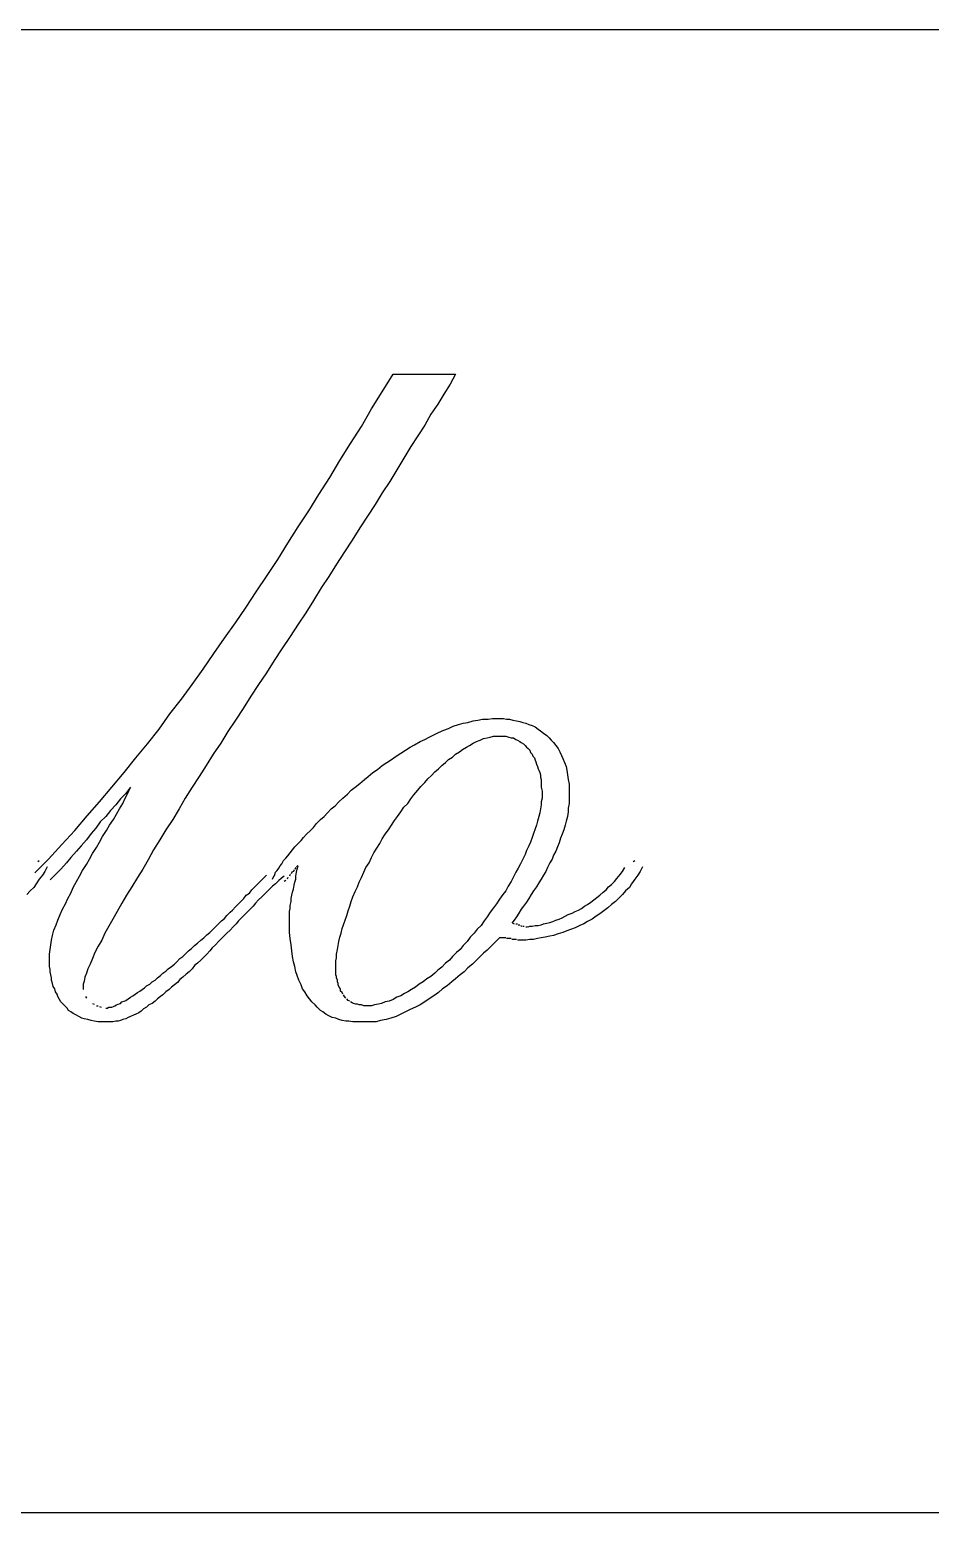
# Model space of a CAD drawing. Extents: x 0 to 382, y 0 to 113.
# Drawn here: x 113.6 to 181.9, y 0 to 112.5 of the extents above; entities that cross this region are included whole.
import ezdxf

# ---------------------------------------------------------------- set-up
doc = ezdxf.new("R2010")
doc.units = 0
doc.layers.get('0').update_dxf_attribs({"linetype": 'CONTINUOUS'})
doc.layers.add('default', color=7, linetype='CONTINUOUS')

msp = doc.modelspace()

# ---------------------------------------------------------------- linework, layer by layer
at = {"color": 0, "linetype": 'CONTINUOUS'}
for p, q in [((140.34074, 85.01952), (141.161, 86.36718)), ((141.161, 86.36718), (145.90712, 86.36718)), ((145.49696, 85.60548), (145.02824, 84.84378)), ((145.90712, 86.36718), (145.49696, 85.60548)), ((139.52042, 83.73048), (140.34074, 85.01952)), ((145.02824, 84.84378), (144.55946, 84.08202)), ((138.75866, 82.38282), (139.52042, 83.73048)), ((144.03212, 83.32032), (143.5634, 82.5)), ((144.55946, 84.08202), (144.03212, 83.32032)), ((137.9384, 81.09378), (138.75866, 82.38282)), ((143.5634, 82.5), (143.036, 81.67968)), ((137.11808, 79.80468), (137.9384, 81.09378)), ((143.036, 81.67968), (142.50866, 80.85936)), ((141.98132, 79.98048), (141.45398, 79.10154)), ((142.50866, 80.85936), (141.98132, 79.98048)), ((136.35632, 78.51564), (137.11808, 79.80468)), ((141.45398, 79.10154), (140.92664, 78.22266)), ((135.536, 77.22654), (136.35632, 78.51564)), ((140.92664, 78.22266), (140.34074, 77.34378)), ((134.7743, 75.99612), (135.536, 77.22654)), ((140.34074, 77.34378), (139.8134, 76.46484)), ((133.95398, 74.76564), (134.7743, 75.99612)), ((139.22744, 75.58596), (138.64148, 74.70702)), ((139.8134, 76.46484), (139.22744, 75.58596)), ((133.19228, 73.53516), (133.95398, 74.76564)), ((138.64148, 74.70702), (138.05558, 73.76952)), ((132.43058, 72.30468), (133.19228, 73.53516)), ((138.05558, 73.76952), (137.46962, 72.89064)), ((131.61026, 71.0742), (132.43058, 72.30468)), ((137.46962, 72.89064), (136.88366, 71.95314)), ((130.78994, 69.84378), (131.61026, 71.0742)), ((136.29776, 71.01564), (135.7118, 70.1367)), ((136.88366, 71.95314), (136.29776, 71.01564)), ((130.02824, 68.67186), (130.78994, 69.84378)), ((135.7118, 70.1367), (135.1259, 69.1992)), ((129.20792, 67.5), (130.02824, 68.67186)), ((135.1259, 69.1992), (134.53994, 68.2617)), ((128.3876, 66.32814), (129.20792, 67.5)), ((134.53994, 68.2617), (133.95398, 67.38282)), ((133.36808, 66.44532), (132.7235, 65.50782)), ((133.95398, 67.38282), (133.36808, 66.44532)), ((127.56728, 65.15628), (128.3876, 66.32814)), ((132.7235, 65.50782), (132.1376, 64.62888)), ((126.74696, 63.98436), (127.56728, 65.15628)), ((132.1376, 64.62888), (131.55164, 63.69138)), ((125.92664, 62.8125), (126.74696, 63.98436)), ((131.55164, 63.69138), (130.96574, 62.8125)), ((125.10632, 61.6992), (125.92664, 62.8125)), ((130.37978, 61.93362), (129.79382, 60.99612)), ((130.96574, 62.8125), (130.37978, 61.93362)), ((124.22744, 60.58596), (125.10632, 61.6992)), ((129.79382, 60.99612), (129.20792, 60.11718)), ((123.40712, 59.41404), (124.22744, 60.58596)), ((129.20792, 60.11718), (128.62196, 59.2383)), ((145.37978, 59.47266), (145.73132, 59.64846)), ((145.73132, 59.64846), (146.14148, 59.76564)), ((146.14148, 59.76564), (146.49308, 59.88282)), ((146.49308, 59.88282), (146.84462, 59.94138)), ((146.84462, 59.94138), (147.25478, 60.05862)), ((147.25478, 60.05862), (147.60632, 60.11718)), ((147.60632, 60.11718), (147.95792, 60.1758)), ((147.95792, 60.1758), (148.36808, 60.1758)), ((148.36808, 60.1758), (148.71962, 60.23436)), ((148.71962, 60.23436), (149.07116, 60.23436)), ((149.07116, 60.23436), (149.30558, 60.23436)), ((149.30558, 60.23436), (149.53994, 60.23436)), ((149.53994, 60.23436), (149.7743, 60.1758)), ((149.7743, 60.1758), (150.00866, 60.1758)), ((150.00866, 60.1758), (150.24308, 60.11718)), ((150.24308, 60.11718), (150.536, 60.05862)), ((150.536, 60.05862), (150.77042, 60)), ((150.77042, 60), (151.00478, 59.94138)), ((151.00478, 59.94138), (151.23914, 59.88282)), ((151.23914, 59.88282), (151.4735, 59.76564)), ((151.4735, 59.76564), (151.70792, 59.70702)), ((151.70792, 59.70702), (151.94228, 59.58984)), ((122.52824, 58.3008), (123.40712, 59.41404)), ((128.62196, 59.2383), (128.09462, 58.35936)), ((143.2118, 58.47654), (143.5634, 58.65234)), ((143.5634, 58.65234), (143.91494, 58.82814)), ((143.91494, 58.82814), (144.26648, 59.00388)), ((144.26648, 59.00388), (144.61808, 59.17968)), ((144.61808, 59.17968), (145.02824, 59.35548)), ((145.02824, 59.35548), (145.37978, 59.47266)), ((147.48914, 58.47654), (147.78212, 58.59378)), ((147.78212, 58.59378), (148.01648, 58.71096)), ((148.01648, 58.71096), (148.30946, 58.76952)), ((148.30946, 58.76952), (148.54382, 58.82814)), ((148.54382, 58.82814), (148.77824, 58.8867)), ((148.77824, 58.8867), (149.07116, 58.8867)), ((149.07116, 58.8867), (149.30558, 58.8867)), ((149.30558, 58.8867), (149.53994, 58.8867)), ((149.53994, 58.8867), (149.71574, 58.8867)), ((149.71574, 58.8867), (149.9501, 58.82814)), ((149.9501, 58.82814), (150.1259, 58.76952)), ((150.1259, 58.76952), (150.30164, 58.76952)), ((150.30164, 58.76952), (150.47744, 58.65234)), ((150.47744, 58.65234), (150.59462, 58.59378)), ((150.59462, 58.59378), (150.77042, 58.47654)), ((151.94228, 59.58984), (152.17664, 59.41404)), ((152.17664, 59.41404), (152.35244, 59.29686)), ((152.35244, 59.29686), (152.5868, 59.12112)), ((152.5868, 59.12112), (152.82116, 58.94532)), ((152.82116, 58.94532), (152.99696, 58.76952)), ((152.99696, 58.76952), (153.17276, 58.59378)), ((153.17276, 58.59378), (153.3485, 58.41798)), ((121.6493, 57.24612), (122.52824, 58.3008)), ((127.50866, 57.53904), (126.98132, 56.66016)), ((128.09462, 58.35936), (127.50866, 57.53904)), ((141.39542, 57.3633), (141.74696, 57.59766)), ((141.74696, 57.59766), (142.0985, 57.83202)), ((142.0985, 57.83202), (142.4501, 58.06638)), ((142.4501, 58.06638), (142.80164, 58.24218)), ((142.80164, 58.24218), (143.2118, 58.47654)), ((145.67276, 57.30468), (145.90712, 57.53904)), ((145.90712, 57.53904), (146.2001, 57.71484)), ((146.2001, 57.71484), (146.43446, 57.89064)), ((146.43446, 57.89064), (146.72744, 58.06638)), ((146.72744, 58.06638), (146.9618, 58.18362)), ((146.9618, 58.18362), (147.25478, 58.35936)), ((147.25478, 58.35936), (147.48914, 58.47654)), ((150.77042, 58.47654), (150.8876, 58.41798)), ((150.8876, 58.41798), (151.0634, 58.3008)), ((151.0634, 58.3008), (151.18058, 58.18362)), ((151.18058, 58.18362), (151.29776, 58.06638)), ((151.29776, 58.06638), (151.41494, 57.9492)), ((151.41494, 57.9492), (151.53212, 57.83202)), ((151.53212, 57.83202), (151.59074, 57.65628)), ((151.59074, 57.65628), (151.70792, 57.53904)), ((151.70792, 57.53904), (151.76648, 57.3633)), ((153.3485, 58.41798), (153.5243, 58.18362)), ((153.5243, 58.18362), (153.7001, 57.9492)), ((153.7001, 57.9492), (153.81728, 57.71484)), ((153.81728, 57.71484), (153.93446, 57.42186)), ((153.93446, 57.42186), (154.05164, 57.1875)), ((120.77042, 56.13282), (121.6493, 57.24612)), ((126.98132, 56.66016), (126.45398, 55.83984)), ((139.6376, 56.13282), (139.98914, 56.36718)), ((139.98914, 56.36718), (140.34074, 56.66016)), ((140.34074, 56.66016), (140.69228, 56.89452)), ((140.69228, 56.89452), (141.04382, 57.12888)), ((141.04382, 57.12888), (141.39542, 57.3633)), ((144.3251, 56.19138), (144.61808, 56.4258)), ((144.61808, 56.4258), (144.85244, 56.66016)), ((144.85244, 56.66016), (145.14542, 56.89452)), ((145.14542, 56.89452), (145.37978, 57.12888)), ((145.37978, 57.12888), (145.67276, 57.30468)), ((151.76648, 57.3633), (151.88366, 57.24612)), ((151.88366, 57.24612), (151.94228, 57.07032)), ((151.94228, 57.07032), (152.0009, 56.95314)), ((152.0009, 56.95314), (152.05946, 56.77734)), ((152.05946, 56.77734), (152.11808, 56.60154)), ((152.11808, 56.60154), (152.17664, 56.4258)), ((152.17664, 56.4258), (152.23526, 56.30862)), ((152.23526, 56.30862), (152.29382, 56.13282)), ((154.05164, 57.1875), (154.16882, 56.89452)), ((154.16882, 56.89452), (154.286, 56.60154)), ((154.286, 56.60154), (154.34462, 56.30862)), ((154.34462, 56.30862), (154.40324, 55.95702)), ((119.83292, 55.01952), (120.77042, 56.13282)), ((126.45398, 55.83984), (125.92664, 55.01952)), ((138.28994, 55.01952), (138.64148, 55.3125)), ((138.64148, 55.3125), (138.99308, 55.60548)), ((138.99308, 55.60548), (139.286, 55.83984)), ((139.286, 55.83984), (139.6376, 56.13282)), ((143.27042, 55.07814), (143.5634, 55.37112)), ((143.5634, 55.37112), (143.79776, 55.66404)), ((143.79776, 55.66404), (144.09074, 55.89846)), ((144.09074, 55.89846), (144.3251, 56.19138)), ((152.29382, 56.13282), (152.35244, 55.95702)), ((152.35244, 55.95702), (152.35244, 55.78128)), ((152.35244, 55.78128), (152.411, 55.60548)), ((152.411, 55.60548), (152.411, 55.4883)), ((152.411, 55.4883), (152.411, 55.3125)), ((152.411, 55.3125), (152.411, 55.1367)), ((152.411, 55.1367), (152.411, 55.01952)), ((154.40324, 55.95702), (154.4618, 55.60548)), ((154.4618, 55.60548), (154.52042, 55.25388)), ((154.52042, 55.25388), (154.52042, 54.84378)), ((118.89542, 53.90628), (119.83292, 55.01952)), ((120.47744, 54.14064), (120.1259, 53.67186)), ((120.8876, 54.5508), (120.47744, 54.14064)), ((120.65324, 53.78904), (120.82898, 54.1992)), ((120.82898, 54.1992), (121.0634, 54.60936)), ((121.23914, 55.01952), (120.8876, 54.5508)), ((121.0634, 54.60936), (121.23914, 55.01952)), ((125.3993, 54.1992), (124.93058, 53.37888)), ((125.92664, 55.01952), (125.3993, 54.1992)), ((137.05946, 53.90628), (137.35244, 54.1992)), ((137.35244, 54.1992), (137.70398, 54.49218)), ((137.70398, 54.49218), (137.99696, 54.78516)), ((137.99696, 54.78516), (138.28994, 55.01952)), ((142.2743, 53.78904), (142.50866, 54.14064)), ((142.50866, 54.14064), (142.74308, 54.43362)), ((142.74308, 54.43362), (143.036, 54.78516)), ((143.036, 54.78516), (143.27042, 55.07814)), ((152.411, 55.01952), (152.46962, 54.72654)), ((152.46962, 54.1992), (152.411, 53.90628)), ((152.46962, 54.72654), (152.46962, 54.49218)), ((152.46962, 54.49218), (152.46962, 54.1992)), ((154.52042, 54.84378), (154.52042, 54.43362)), ((154.52042, 54.43362), (154.52042, 54.14064)), ((154.52042, 54.14064), (154.52042, 53.78904)), ((117.95792, 52.85154), (118.89542, 53.90628)), ((119.71574, 53.2617), (119.36414, 52.79298)), ((120.1259, 53.67186), (119.71574, 53.2617)), ((119.9501, 52.55862), (120.18446, 52.96878)), ((120.18446, 52.96878), (120.41882, 53.37888)), ((120.41882, 53.37888), (120.65324, 53.78904)), ((124.93058, 53.37888), (124.4618, 52.55862)), ((135.94616, 52.79298), (136.18058, 53.08596)), ((136.18058, 53.08596), (136.4735, 53.37888)), ((136.4735, 53.37888), (136.76648, 53.6133)), ((136.76648, 53.6133), (137.05946, 53.90628)), ((141.5126, 52.79298), (141.74696, 53.14452)), ((141.74696, 53.14452), (141.98132, 53.49612)), ((141.98132, 53.49612), (142.2743, 53.78904)), ((152.29382, 53.08596), (152.23526, 52.79298)), ((152.35244, 53.37888), (152.29382, 53.08596)), ((152.411, 53.67186), (152.35244, 53.37888)), ((152.411, 53.90628), (152.411, 53.67186)), ((154.4618, 53.14452), (154.40324, 52.79298)), ((154.52042, 53.78904), (154.4618, 53.4375)), ((154.4618, 53.4375), (154.4618, 53.14452)), ((117.02042, 51.7383), (117.95792, 52.85154)), ((118.60244, 51.91404), (118.2509, 51.50388)), ((118.95398, 52.38282), (118.60244, 51.91404)), ((119.36414, 52.79298), (118.95398, 52.38282)), ((119.42276, 51.7383), (119.65712, 52.14846)), ((119.65712, 52.14846), (119.9501, 52.55862)), ((123.93446, 51.79686), (123.46574, 51.03516)), ((124.4618, 52.55862), (123.93446, 51.79686)), ((134.89148, 51.7383), (135.1259, 51.97266)), ((135.1259, 51.97266), (135.36026, 52.26564)), ((135.36026, 52.26564), (135.65324, 52.55862)), ((135.65324, 52.55862), (135.94616, 52.79298)), ((140.5751, 51.44532), (140.80946, 51.79686)), ((140.80946, 51.79686), (141.04382, 52.14846)), ((141.04382, 52.14846), (141.27824, 52.5)), ((141.27824, 52.5), (141.5126, 52.79298)), ((151.94228, 51.85548), (151.8251, 51.50388)), ((152.05946, 52.14846), (151.94228, 51.85548)), ((152.11808, 52.44138), (152.05946, 52.14846)), ((152.23526, 52.79298), (152.11808, 52.44138)), ((154.11026, 51.79686), (153.99308, 51.44532)), ((154.22744, 52.14846), (154.11026, 51.79686)), ((154.286, 52.44138), (154.22744, 52.14846)), ((154.40324, 52.79298), (154.286, 52.44138)), ((115.02824, 49.57032), (116.0243, 50.68362)), ((116.0243, 50.68362), (117.02042, 51.7383)), ((117.8993, 51.03516), (117.48914, 50.56638)), ((118.2509, 51.50388), (117.8993, 51.03516)), ((118.661, 50.4492), (118.89542, 50.85936)), ((118.89542, 50.85936), (119.12978, 51.26952)), ((119.12978, 51.26952), (119.42276, 51.7383)), ((123.46574, 51.03516), (122.99696, 50.27346)), ((133.71962, 50.50782), (133.95398, 50.74218)), ((133.95398, 50.74218), (134.1884, 50.97654)), ((134.1884, 50.97654), (134.36414, 51.21096)), ((134.36414, 51.21096), (134.5985, 51.44532)), ((134.5985, 51.44532), (134.89148, 51.7383)), ((139.93058, 50.39064), (140.16494, 50.74218)), ((140.16494, 50.74218), (140.34074, 51.09378)), ((140.34074, 51.09378), (140.5751, 51.44532)), ((151.59074, 50.85936), (151.4735, 50.56638)), ((151.70792, 51.21096), (151.59074, 50.85936)), ((151.8251, 51.50388), (151.70792, 51.21096)), ((153.75866, 50.8008), (153.64148, 50.50782)), ((153.8759, 51.15234), (153.75866, 50.8008)), ((153.99308, 51.44532), (153.8759, 51.15234)), ((113.9735, 48.51564), (115.02824, 49.57032)), ((116.72744, 49.6875), (116.3759, 49.27734)), ((117.1376, 50.15628), (116.72744, 49.6875)), ((117.48914, 50.56638), (117.1376, 50.15628)), ((117.8993, 49.16016), (118.13366, 49.57032)), ((118.13366, 49.57032), (118.36808, 49.98048)), ((118.36808, 49.98048), (118.661, 50.4492)), ((122.5868, 49.5117), (122.17664, 48.80862)), ((122.99696, 50.27346), (122.5868, 49.5117)), ((132.84074, 49.45314), (133.01648, 49.62888)), ((133.01648, 49.62888), (133.19228, 49.80468)), ((133.19228, 49.80468), (133.36808, 50.03904)), ((133.36808, 50.03904), (133.54382, 50.27346)), ((133.54382, 50.27346), (133.71962, 50.50782)), ((139.34462, 49.27734), (139.52042, 49.6875)), ((139.52042, 49.6875), (139.69616, 50.03904)), ((139.69616, 50.03904), (139.93058, 50.39064)), ((151.00478, 49.57032), (150.82898, 49.21878)), ((151.18058, 49.92186), (151.00478, 49.57032)), ((151.29776, 50.21484), (151.18058, 49.92186)), ((151.4735, 50.56638), (151.29776, 50.21484)), ((153.23132, 49.57032), (153.05558, 49.27734)), ((153.3485, 49.8633), (153.23132, 49.57032)), ((153.5243, 50.15628), (153.3485, 49.8633)), ((153.64148, 50.50782), (153.5243, 50.15628)), ((114.20792, 49.39452), (114.3251, 49.45314)), ((114.73526, 48.63282), (114.55946, 48.33984)), ((114.911, 48.98436), (114.73526, 48.63282)), ((115.55558, 48.39846), (115.14542, 47.9883)), ((115.96574, 48.80862), (115.55558, 48.39846)), ((116.3759, 49.27734), (115.96574, 48.80862)), ((117.37196, 48.28128), (117.60632, 48.69138)), ((117.60632, 48.69138), (117.8993, 49.16016)), ((122.17664, 48.80862), (121.76648, 48.16404)), ((132.1376, 48.28128), (132.19616, 48.39846)), ((132.19616, 48.39846), (132.25478, 48.5742)), ((132.25478, 48.5742), (132.37196, 48.69138)), ((132.37196, 48.69138), (132.48914, 48.86718)), ((132.48914, 48.86718), (132.60632, 49.04298)), ((132.60632, 49.04298), (132.7235, 49.21878)), ((132.7235, 49.21878), (132.84074, 49.45314)), ((133.36808, 48.39846), (133.30946, 48.28128)), ((133.48526, 48.5742), (133.42664, 48.45702)), ((133.60244, 48.63282), (133.48526, 48.5742)), ((133.661, 48.75), (133.60244, 48.63282)), ((133.77824, 48.9258), (133.71962, 48.80862)), ((133.77824, 48.28128), (133.8368, 48.5742)), ((133.95398, 49.04298), (133.8368, 48.98436)), ((133.8368, 48.5742), (133.89542, 48.80862)), ((133.89542, 48.80862), (133.95398, 49.04298)), ((138.75866, 48.16404), (138.93446, 48.5742)), ((138.93446, 48.5742), (139.11026, 48.9258)), ((139.11026, 48.9258), (139.34462, 49.27734)), ((150.47744, 48.5742), (150.30164, 48.22266)), ((150.65324, 48.86718), (150.47744, 48.5742)), ((150.82898, 49.21878), (150.65324, 48.86718)), ((152.7626, 48.63282), (152.5868, 48.33984)), ((152.87978, 48.9258), (152.7626, 48.63282)), ((153.05558, 49.27734), (152.87978, 48.9258)), ((158.15324, 48.10548), (158.3876, 48.39846)), ((158.3876, 48.39846), (158.5634, 48.63282)), ((158.5634, 48.63282), (158.73914, 48.9258)), ((159.38366, 49.39452), (159.5009, 49.45314)), ((159.911, 48.63282), (159.73526, 48.33984)), ((160.0868, 48.98436), (159.911, 48.63282)), ((113.91494, 47.40234), (113.62196, 47.16798)), ((114.09074, 47.69532), (113.91494, 47.40234)), ((114.3251, 48.04686), (114.09074, 47.69532)), ((114.55946, 48.33984), (114.3251, 48.04686)), ((116.72744, 46.99218), (116.90324, 47.40234)), ((116.90324, 47.40234), (117.1376, 47.87112)), ((117.1376, 47.87112), (117.37196, 48.28128)), ((121.35632, 47.46096), (120.94616, 46.81638)), ((121.76648, 48.16404), (121.35632, 47.46096)), ((130.4384, 47.22654), (130.61414, 47.40234)), ((130.61414, 47.40234), (130.8485, 47.6367)), ((130.8485, 47.6367), (131.0243, 47.8125)), ((131.0243, 47.8125), (131.2001, 47.9883)), ((131.2001, 47.9883), (131.3759, 48.16404)), ((131.3759, 48.16404), (131.55164, 48.33984)), ((131.84462, 47.34378), (131.61026, 47.10936)), ((132.02042, 47.51952), (131.84462, 47.34378)), ((132.02042, 48.04686), (132.07898, 48.16404)), ((132.25478, 47.69532), (132.02042, 47.51952)), ((132.07898, 48.16404), (132.1376, 48.28128)), ((132.48914, 47.92968), (132.25478, 47.69532)), ((132.66494, 48.10548), (132.48914, 47.92968)), ((132.8993, 48.28128), (132.66494, 48.10548)), ((133.01648, 47.92968), (132.8993, 47.87112)), ((133.19228, 48.16404), (133.13366, 48.04686)), ((133.54382, 47.0508), (133.60244, 47.28516)), ((133.60244, 47.28516), (133.661, 47.57814)), ((133.661, 47.57814), (133.71962, 47.8125)), ((133.71962, 47.8125), (133.77824, 48.04686)), ((133.77824, 48.04686), (133.77824, 48.28128)), ((138.28994, 47.10936), (138.46574, 47.46096)), ((138.46574, 47.46096), (138.58292, 47.8125)), ((138.58292, 47.8125), (138.75866, 48.16404)), ((149.89148, 47.51952), (149.71574, 47.16798)), ((150.1259, 47.87112), (149.89148, 47.51952)), ((150.30164, 48.22266), (150.1259, 47.87112)), ((152.05946, 47.46096), (151.8251, 47.16798)), ((152.23526, 47.75388), (152.05946, 47.46096)), ((152.411, 48.04686), (152.23526, 47.75388)), ((152.5868, 48.33984), (152.411, 48.04686)), ((157.33292, 47.22654), (157.50866, 47.46096)), ((157.50866, 47.46096), (157.74308, 47.6367)), ((157.74308, 47.6367), (157.97744, 47.87112)), ((157.97744, 47.87112), (158.15324, 48.10548)), ((159.09074, 47.40234), (158.79776, 47.16798)), ((159.26648, 47.69532), (159.09074, 47.40234)), ((159.5009, 48.04686), (159.26648, 47.69532)), ((159.73526, 48.33984), (159.5009, 48.04686)), ((113.62196, 47.16798), (113.3876, 46.875)), ((116.08292, 45.7617), (116.31728, 46.17186)), ((116.31728, 46.17186), (116.49308, 46.58202)), ((116.49308, 46.58202), (116.72744, 46.99218)), ((120.59462, 46.23048), (120.24308, 45.58596)), ((120.94616, 46.81638), (120.59462, 46.23048)), ((129.20792, 45.9375), (129.44228, 46.17186)), ((129.44228, 46.17186), (129.61808, 46.34766)), ((129.61808, 46.34766), (129.85244, 46.58202)), ((129.85244, 46.58202), (130.02824, 46.81638)), ((130.02824, 46.81638), (130.2626, 46.99218)), ((130.2626, 46.99218), (130.4384, 47.22654)), ((130.73132, 46.23048), (130.55558, 45.99612)), ((130.96574, 46.46484), (130.73132, 46.23048)), ((131.2001, 46.6992), (130.96574, 46.46484)), ((131.3759, 46.875), (131.2001, 46.6992)), ((131.61026, 47.10936), (131.3759, 46.875)), ((133.36808, 46.05468), (133.42664, 46.34766)), ((133.42664, 46.58202), (133.48526, 46.81638)), ((133.42664, 46.34766), (133.42664, 46.58202)), ((133.48526, 46.81638), (133.54382, 47.0508)), ((137.87978, 45.99612), (137.99696, 46.34766)), ((137.99696, 46.34766), (138.11414, 46.6992)), ((138.11414, 46.6992), (138.28994, 47.10936)), ((149.0126, 46.17186), (148.77824, 45.87888)), ((149.24696, 46.52346), (149.0126, 46.17186)), ((149.48132, 46.875), (149.24696, 46.52346)), ((149.71574, 47.16798), (149.48132, 46.875)), ((151.29776, 46.28904), (151.0634, 45.99612)), ((151.4735, 46.58202), (151.29776, 46.28904)), ((151.6493, 46.875), (151.4735, 46.58202)), ((151.8251, 47.16798), (151.6493, 46.875)), ((155.92664, 46.1133), (156.161, 46.28904)), ((156.161, 46.28904), (156.39542, 46.46484)), ((156.39542, 46.46484), (156.62978, 46.64064)), ((156.62978, 46.64064), (156.86414, 46.81638)), ((156.86414, 46.81638), (157.0985, 47.0508)), ((157.0985, 47.0508), (157.33292, 47.22654)), ((158.036, 46.34766), (157.74308, 46.1133)), ((158.27042, 46.58202), (158.036, 46.34766)), ((158.5634, 46.875), (158.27042, 46.58202)), ((158.79776, 47.16798), (158.5634, 46.875)), ((115.73132, 44.94138), (115.90712, 45.35154)), ((115.90712, 45.35154), (116.08292, 45.7617)), ((119.89148, 45), (119.5985, 44.47266)), ((120.24308, 45.58596), (119.89148, 45)), ((128.15324, 44.88282), (128.3876, 45.05862)), ((128.3876, 45.05862), (128.5634, 45.29298)), ((128.5634, 45.29298), (128.79776, 45.52734)), ((128.79776, 45.52734), (128.9735, 45.70314)), ((128.9735, 45.70314), (129.20792, 45.9375)), ((129.67664, 45.11718), (129.44228, 44.88282)), ((129.911, 45.35154), (129.67664, 45.11718)), ((130.0868, 45.52734), (129.911, 45.35154)), ((130.32116, 45.7617), (130.0868, 45.52734)), ((130.55558, 45.99612), (130.32116, 45.7617)), ((133.30946, 45.58596), (133.36808, 45.82032)), ((133.30946, 45.35154), (133.30946, 45.58596)), ((133.30946, 45.05862), (133.30946, 45.35154)), ((133.30946, 44.53128), (133.30946, 45.05862)), ((133.36808, 45.82032), (133.36808, 46.05468)), ((137.52824, 44.94138), (137.64542, 45.29298)), ((137.64542, 45.29298), (137.7626, 45.64452)), ((137.7626, 45.64452), (137.87978, 45.99612)), ((148.30946, 45.1758), (148.0751, 44.88282)), ((148.54382, 45.52734), (148.30946, 45.1758)), ((148.77824, 45.87888), (148.54382, 45.52734)), ((150.536, 45.1758), (150.36026, 44.94138)), ((150.7118, 45.46878), (150.536, 45.1758)), ((150.8876, 45.7617), (150.7118, 45.46878)), ((151.0634, 45.99612), (150.8876, 45.7617)), ((153.5243, 44.94138), (153.75866, 45)), ((153.75866, 45), (153.99308, 45.11718)), ((153.99308, 45.11718), (154.22744, 45.23436)), ((154.22744, 45.23436), (154.4618, 45.35154)), ((154.4618, 45.35154), (154.75478, 45.46878)), ((154.75478, 45.46878), (154.98914, 45.58596)), ((154.98914, 45.58596), (155.2235, 45.70314)), ((155.2235, 45.70314), (155.45792, 45.82032)), ((155.45792, 45.82032), (155.69228, 45.99612)), ((155.69228, 45.99612), (155.92664, 46.1133)), ((156.27824, 45), (155.92664, 44.8242)), ((156.57116, 45.23436), (156.27824, 45)), ((156.86414, 45.41016), (156.57116, 45.23436)), ((157.15712, 45.64452), (156.86414, 45.41016)), ((157.4501, 45.87888), (157.15712, 45.64452)), ((157.74308, 46.1133), (157.4501, 45.87888)), ((115.32116, 43.76952), (115.4384, 44.17968)), ((115.4384, 44.17968), (115.61414, 44.58984)), ((115.61414, 44.58984), (115.73132, 44.94138)), ((119.30558, 43.94532), (119.07116, 43.41798)), ((119.5985, 44.47266), (119.30558, 43.94532)), ((127.03994, 43.82814), (127.2743, 44.00388)), ((127.2743, 44.00388), (127.50866, 44.2383)), ((127.50866, 44.2383), (127.68446, 44.41404)), ((127.68446, 44.41404), (127.91882, 44.64846)), ((127.91882, 44.64846), (128.15324, 44.88282)), ((128.5634, 43.94532), (128.3876, 43.76952)), ((128.79776, 44.17968), (128.5634, 43.94532)), ((129.03212, 44.41404), (128.79776, 44.17968)), ((129.26648, 44.64846), (129.03212, 44.41404)), ((129.44228, 44.88282), (129.26648, 44.64846)), ((133.30946, 44.00388), (133.30946, 44.53128)), ((133.36808, 43.53516), (133.30946, 44.00388)), ((137.11808, 43.65234), (137.23526, 43.94532)), ((137.23526, 43.94532), (137.29382, 44.29686)), ((137.29382, 44.29686), (137.411, 44.58984)), ((137.411, 44.58984), (137.52824, 44.94138)), ((147.3134, 43.94532), (147.02042, 43.65234)), ((147.54776, 44.2383), (147.3134, 43.94532)), ((147.84074, 44.53128), (147.54776, 44.2383)), ((148.0751, 44.88282), (147.84074, 44.53128)), ((150.36026, 44.94138), (150.18446, 44.70702)), ((150.24308, 44.70702), (150.36026, 44.64846)), ((150.47744, 44.64846), (150.59462, 44.64846)), ((150.65324, 44.58984), (150.77042, 44.58984)), ((150.82898, 44.53128), (150.94616, 44.47266)), ((151.00478, 44.47266), (151.12196, 44.47266)), ((151.23914, 44.41404), (151.35632, 44.41404)), ((151.41494, 44.41404), (151.53212, 44.47266)), ((151.53212, 44.47266), (151.70792, 44.47266)), ((151.70792, 44.47266), (151.94228, 44.53128)), ((151.94228, 44.53128), (152.17664, 44.53128)), ((152.17664, 44.53128), (152.411, 44.58984)), ((152.411, 44.58984), (152.5868, 44.64846)), ((152.5868, 44.64846), (152.82116, 44.70702)), ((152.82116, 44.70702), (153.05558, 44.76564)), ((153.05558, 44.76564), (153.28994, 44.8242)), ((153.28994, 44.8242), (153.5243, 44.94138)), ((153.7001, 43.8867), (153.3485, 43.76952)), ((154.05164, 44.00388), (153.7001, 43.8867)), ((154.34462, 44.12112), (154.05164, 44.00388)), ((154.69616, 44.2383), (154.34462, 44.12112)), ((154.98914, 44.35548), (154.69616, 44.2383)), ((155.34074, 44.53128), (154.98914, 44.35548)), ((155.63366, 44.64846), (155.34074, 44.53128)), ((155.92664, 44.8242), (155.63366, 44.64846)), ((115.14542, 42.71484), (115.20398, 43.06638)), ((115.20398, 43.06638), (115.2626, 43.41798)), ((115.2626, 43.41798), (115.32116, 43.76952)), ((118.77824, 42.9492), (118.54382, 42.48048)), ((119.07116, 43.41798), (118.77824, 42.9492)), ((125.63366, 42.59766), (125.86808, 42.77346)), ((125.86808, 42.77346), (126.10244, 43.00782)), ((126.10244, 43.00782), (126.3368, 43.18362)), ((126.3368, 43.18362), (126.57116, 43.41798)), ((126.57116, 43.41798), (126.80558, 43.59378)), ((126.80558, 43.59378), (127.03994, 43.82814)), ((127.4501, 42.83202), (127.2743, 42.59766)), ((127.68446, 43.06638), (127.4501, 42.83202)), ((127.91882, 43.3008), (127.68446, 43.06638)), ((128.15324, 43.53516), (127.91882, 43.3008)), ((128.3876, 43.76952), (128.15324, 43.53516)), ((133.42664, 43.06638), (133.36808, 43.53516)), ((133.48526, 42.59766), (133.42664, 43.06638)), ((136.94228, 42.71484), (137.0009, 43.00782)), ((137.0009, 43.00782), (137.05946, 43.3008)), ((137.05946, 43.3008), (137.11808, 43.65234)), ((146.49308, 43.00782), (146.25866, 42.71484)), ((146.786, 43.3008), (146.49308, 43.00782)), ((147.02042, 43.65234), (146.786, 43.3008)), ((148.54382, 42.89064), (148.30946, 42.65628)), ((148.77824, 43.125), (148.54382, 42.89064)), ((149.0126, 43.35936), (148.77824, 43.125)), ((149.24696, 43.59378), (149.0126, 43.35936)), ((149.36414, 43.59378), (149.24696, 43.59378)), ((149.48132, 43.59378), (149.36414, 43.59378)), ((149.5985, 43.59378), (149.48132, 43.59378)), ((149.71574, 43.59378), (149.5985, 43.59378)), ((149.89148, 43.53516), (149.7743, 43.53516)), ((150.00866, 43.53516), (149.89148, 43.53516)), ((150.1259, 43.53516), (150.00866, 43.53516)), ((150.30164, 43.47654), (150.18446, 43.47654)), ((150.41882, 43.47654), (150.30164, 43.47654)), ((150.536, 43.47654), (150.41882, 43.47654)), ((150.7118, 43.41798), (150.59462, 43.41798)), ((150.82898, 43.41798), (150.7118, 43.41798)), ((150.94616, 43.41798), (150.82898, 43.41798)), ((151.23914, 43.41798), (150.94616, 43.41798)), ((151.53212, 43.47654), (151.23914, 43.41798)), ((151.8251, 43.47654), (151.53212, 43.47654)), ((152.11808, 43.53516), (151.8251, 43.47654)), ((152.411, 43.59378), (152.11808, 43.53516)), ((152.70398, 43.65234), (152.411, 43.59378)), ((153.05558, 43.71096), (152.70398, 43.65234)), ((153.3485, 43.76952), (153.05558, 43.71096)), ((115.0868, 42.3633), (115.14542, 42.71484)), ((115.0868, 42.0117), (115.0868, 42.3633)), ((115.0868, 41.83596), (115.0868, 42.0117)), ((115.0868, 41.66016), (115.0868, 41.83596)), ((115.0868, 41.4258), (115.0868, 41.66016)), ((118.36808, 42.0117), (118.19228, 41.60154)), ((118.54382, 42.48048), (118.36808, 42.0117)), ((124.57898, 41.60154), (124.75478, 41.77734)), ((124.75478, 41.77734), (124.98914, 42.0117)), ((124.98914, 42.0117), (125.2235, 42.1875)), ((125.2235, 42.1875), (125.3993, 42.3633)), ((125.3993, 42.3633), (125.63366, 42.59766)), ((126.3368, 41.66016), (126.10244, 41.48436)), ((126.57116, 41.89452), (126.3368, 41.66016)), ((126.80558, 42.12888), (126.57116, 41.89452)), ((127.03994, 42.3633), (126.80558, 42.12888)), ((127.2743, 42.59766), (127.03994, 42.3633)), ((133.54382, 42.1875), (133.48526, 42.59766)), ((133.60244, 41.77734), (133.54382, 42.1875)), ((133.71962, 41.4258), (133.60244, 41.77734)), ((136.8251, 41.83596), (136.88366, 42.07032)), ((136.8251, 41.54298), (136.8251, 41.83596)), ((136.88366, 42.3633), (136.94228, 42.71484)), ((136.88366, 42.07032), (136.88366, 42.3633)), ((145.14542, 41.66016), (144.85244, 41.36718)), ((145.4384, 41.89452), (145.14542, 41.66016)), ((145.67276, 42.1875), (145.4384, 41.89452)), ((145.96574, 42.48048), (145.67276, 42.1875)), ((146.25866, 42.71484), (145.96574, 42.48048)), ((147.48914, 41.89452), (147.19616, 41.60154)), ((147.7235, 42.12888), (147.48914, 41.89452)), ((148.01648, 42.42186), (147.7235, 42.12888)), ((148.30946, 42.65628), (148.01648, 42.42186)), ((115.14542, 41.19138), (115.0868, 41.4258)), ((115.14542, 41.01564), (115.14542, 41.19138)), ((115.20398, 40.78128), (115.14542, 41.01564)), ((115.2626, 40.54686), (115.20398, 40.78128)), ((115.2626, 40.37112), (115.2626, 40.54686)), ((117.78212, 40.60548), (117.7235, 40.3125)), ((117.8993, 40.89846), (117.78212, 40.60548)), ((118.01648, 41.25), (117.8993, 40.89846)), ((118.19228, 41.60154), (118.01648, 41.25)), ((123.11414, 40.37112), (123.28994, 40.54686)), ((123.28994, 40.54686), (123.5243, 40.72266)), ((123.5243, 40.72266), (123.7001, 40.89846)), ((123.7001, 40.89846), (123.93446, 41.0742)), ((123.93446, 41.0742), (124.11026, 41.25)), ((124.11026, 41.25), (124.34462, 41.4258)), ((124.34462, 41.4258), (124.57898, 41.60154)), ((125.2235, 40.60548), (124.98914, 40.42968)), ((125.45792, 40.83984), (125.2235, 40.60548)), ((125.69228, 41.01564), (125.45792, 40.83984)), ((125.92664, 41.25), (125.69228, 41.01564)), ((126.10244, 41.48436), (125.92664, 41.25)), ((133.77824, 41.01564), (133.71962, 41.4258)), ((133.89542, 40.72266), (133.77824, 41.01564)), ((134.0126, 40.37112), (133.89542, 40.72266)), ((136.8251, 41.25), (136.8251, 41.54298)), ((136.8251, 41.13282), (136.8251, 41.25)), ((136.8251, 41.01564), (136.8251, 41.13282)), ((136.8251, 40.89846), (136.8251, 41.01564)), ((136.8251, 40.78128), (136.8251, 40.89846)), ((136.88366, 40.66404), (136.8251, 40.78128)), ((136.88366, 40.54686), (136.88366, 40.66404)), ((136.94228, 40.37112), (136.88366, 40.54686)), ((144.03212, 40.66404), (143.73914, 40.4883)), ((144.3251, 40.89846), (144.03212, 40.66404)), ((144.55946, 41.13282), (144.3251, 40.89846)), ((144.85244, 41.36718), (144.55946, 41.13282)), ((146.25866, 40.78128), (145.90712, 40.4883)), ((146.55164, 41.01564), (146.25866, 40.78128)), ((146.84462, 41.30862), (146.55164, 41.01564)), ((147.19616, 41.60154), (146.84462, 41.30862)), ((115.32116, 40.1367), (115.2626, 40.37112)), ((115.37978, 39.90234), (115.32116, 40.1367)), ((115.49696, 39.72654), (115.37978, 39.90234)), ((115.55558, 39.49218), (115.49696, 39.72654)), ((115.67276, 39.31638), (115.55558, 39.49218)), ((117.7235, 40.3125), (117.66494, 40.07814)), ((117.66494, 40.07814), (117.66494, 39.84378)), ((117.66494, 39.84378), (117.66494, 39.66798)), ((121.59074, 39.31638), (121.76648, 39.43362)), ((121.76648, 39.43362), (121.94228, 39.5508)), ((121.94228, 39.5508), (122.11808, 39.66798)), ((122.11808, 39.66798), (122.29382, 39.78516)), ((122.29382, 39.78516), (122.46962, 39.96096)), ((122.46962, 39.96096), (122.70398, 40.07814)), ((122.70398, 40.07814), (122.87978, 40.25388)), ((122.87978, 40.25388), (123.11414, 40.37112)), ((123.93446, 39.49218), (123.7001, 39.25782)), ((124.16882, 39.66798), (123.93446, 39.49218)), ((124.34462, 39.84378), (124.16882, 39.66798)), ((124.57898, 40.01952), (124.34462, 39.84378)), ((124.8134, 40.19532), (124.57898, 40.01952)), ((124.98914, 40.42968), (124.8134, 40.19532)), ((134.1884, 40.01952), (134.0126, 40.37112)), ((134.30558, 39.72654), (134.1884, 40.01952)), ((134.48132, 39.49218), (134.30558, 39.72654)), ((134.65712, 39.1992), (134.48132, 39.49218)), ((136.94228, 40.25388), (136.94228, 40.37112)), ((137.0009, 40.1367), (136.94228, 40.25388)), ((137.0009, 40.01952), (137.0009, 40.1367)), ((137.05946, 39.90234), (137.0009, 40.01952)), ((137.11808, 39.78516), (137.05946, 39.90234)), ((137.17664, 39.66798), (137.11808, 39.78516)), ((137.17664, 39.5508), (137.17664, 39.66798)), ((137.29382, 39.43362), (137.17664, 39.5508)), ((137.35244, 39.31638), (137.29382, 39.43362)), ((142.03994, 39.375), (141.74696, 39.1992)), ((142.2743, 39.49218), (142.03994, 39.375)), ((142.56728, 39.66798), (142.2743, 39.49218)), ((142.86026, 39.84378), (142.56728, 39.66798)), ((143.15324, 40.07814), (142.86026, 39.84378)), ((143.44616, 40.25388), (143.15324, 40.07814)), ((143.73914, 40.4883), (143.44616, 40.25388)), ((144.61808, 39.43362), (144.26648, 39.1992)), ((144.911, 39.72654), (144.61808, 39.43362)), ((145.2626, 39.96096), (144.911, 39.72654)), ((145.61414, 40.25388), (145.2626, 39.96096)), ((145.90712, 40.4883), (145.61414, 40.25388)), ((115.73132, 39.14064), (115.67276, 39.31638)), ((115.8485, 38.90628), (115.73132, 39.14064)), ((115.96574, 38.73048), (115.8485, 38.90628)), ((116.14148, 38.55468), (115.96574, 38.73048)), ((116.25866, 38.4375), (116.14148, 38.55468)), ((116.43446, 38.2617), (116.25866, 38.4375)), ((116.55164, 38.08596), (116.43446, 38.2617)), ((117.84074, 39.14064), (117.8993, 39.02346)), ((118.36808, 38.6133), (118.48526, 38.55468)), ((118.661, 38.4375), (118.77824, 38.4375)), ((118.89542, 38.37888), (119.0126, 38.32032)), ((119.36414, 38.2617), (119.48132, 38.2617)), ((119.48132, 38.2617), (119.5985, 38.32032)), ((119.5985, 38.32032), (119.71574, 38.32032)), ((119.71574, 38.32032), (119.83292, 38.32032)), ((119.83292, 38.32032), (119.9501, 38.37888)), ((119.9501, 38.37888), (120.06728, 38.4375)), ((120.06728, 38.4375), (120.18446, 38.49612)), ((120.18446, 38.49612), (120.30164, 38.55468)), ((120.30164, 38.55468), (120.47744, 38.6133)), ((120.47744, 38.6133), (120.59462, 38.73048)), ((120.59462, 38.73048), (120.77042, 38.78904)), ((120.77042, 38.78904), (120.8876, 38.84766)), ((120.8876, 38.84766), (121.0634, 38.96484)), ((121.0634, 38.96484), (121.23914, 39.08202)), ((121.23914, 39.08202), (121.41494, 39.1992)), ((121.41494, 39.1992), (121.59074, 39.31638)), ((122.46962, 38.32032), (122.23526, 38.20314)), ((122.64542, 38.49612), (122.46962, 38.32032)), ((122.87978, 38.6133), (122.64542, 38.49612)), ((123.11414, 38.78904), (122.87978, 38.6133)), ((123.28994, 38.96484), (123.11414, 38.78904)), ((123.5243, 39.14064), (123.28994, 38.96484)), ((123.7001, 39.25782), (123.5243, 39.14064)), ((134.83292, 38.96484), (134.65712, 39.1992)), ((135.00866, 38.73048), (134.83292, 38.96484)), ((135.24308, 38.49612), (135.00866, 38.73048)), ((135.41882, 38.32032), (135.24308, 38.49612)), ((135.65324, 38.08596), (135.41882, 38.32032)), ((137.46962, 39.14064), (137.411, 39.25782)), ((137.5868, 39.02346), (137.46962, 39.14064)), ((137.7626, 38.84766), (137.64542, 38.96484)), ((137.87978, 38.78904), (137.7626, 38.84766)), ((138.05558, 38.67186), (137.9384, 38.73048)), ((138.17276, 38.6133), (138.05558, 38.67186)), ((138.3485, 38.55468), (138.17276, 38.6133)), ((138.46574, 38.55468), (138.3485, 38.55468)), ((138.58292, 38.49612), (138.46574, 38.55468)), ((138.75866, 38.49612), (138.58292, 38.49612)), ((138.93446, 38.4375), (138.75866, 38.49612)), ((139.05164, 38.4375), (138.93446, 38.4375)), ((139.22744, 38.4375), (139.05164, 38.4375)), ((139.52042, 38.4375), (139.22744, 38.4375)), ((139.75478, 38.49612), (139.52042, 38.4375)), ((140.04776, 38.55468), (139.75478, 38.49612)), ((140.28212, 38.6133), (140.04776, 38.55468)), ((140.5751, 38.73048), (140.28212, 38.6133)), ((140.86808, 38.78904), (140.5751, 38.73048)), ((141.161, 38.90628), (140.86808, 38.78904)), ((141.45398, 39.08202), (141.161, 38.90628)), ((141.74696, 39.1992), (141.45398, 39.08202)), ((142.86026, 38.32032), (142.4501, 38.14452)), ((143.2118, 38.49612), (142.86026, 38.32032)), ((143.5634, 38.73048), (143.2118, 38.49612)), ((143.91494, 38.96484), (143.5634, 38.73048)), ((144.26648, 39.1992), (143.91494, 38.96484)), ((116.72744, 37.96878), (116.55164, 38.08596)), ((116.90324, 37.85154), (116.72744, 37.96878)), ((117.1376, 37.73436), (116.90324, 37.85154)), ((117.3134, 37.61718), (117.1376, 37.73436)), ((117.54776, 37.5), (117.3134, 37.61718)), ((117.7235, 37.44138), (117.54776, 37.5)), ((118.01648, 37.38282), (117.7235, 37.44138)), ((118.2509, 37.3242), (118.01648, 37.38282)), ((118.48526, 37.26564), (118.2509, 37.3242)), ((118.77824, 37.20702), (118.48526, 37.26564)), ((119.07116, 37.20702), (118.77824, 37.20702)), ((119.36414, 37.20702), (119.07116, 37.20702)), ((119.53994, 37.20702), (119.36414, 37.20702)), ((119.71574, 37.20702), (119.53994, 37.20702)), ((119.89148, 37.20702), (119.71574, 37.20702)), ((120.1259, 37.26564), (119.89148, 37.20702)), ((120.30164, 37.26564), (120.1259, 37.26564)), ((120.47744, 37.3242), (120.30164, 37.26564)), ((120.65324, 37.38282), (120.47744, 37.3242)), ((120.8876, 37.44138), (120.65324, 37.38282)), ((121.0634, 37.55862), (120.8876, 37.44138)), ((121.23914, 37.61718), (121.0634, 37.55862)), ((121.4735, 37.73436), (121.23914, 37.61718)), ((121.6493, 37.79298), (121.4735, 37.73436)), ((121.88366, 37.91016), (121.6493, 37.79298)), ((122.05946, 38.02734), (121.88366, 37.91016)), ((122.23526, 38.20314), (122.05946, 38.02734)), ((135.82898, 37.96878), (135.65324, 38.08596)), ((136.0634, 37.79298), (135.82898, 37.96878)), ((136.29776, 37.6758), (136.0634, 37.79298)), ((136.53212, 37.55862), (136.29776, 37.6758)), ((136.8251, 37.5), (136.53212, 37.55862)), ((137.05946, 37.38282), (136.8251, 37.5)), ((137.29382, 37.3242), (137.05946, 37.38282)), ((137.5868, 37.26564), (137.29382, 37.3242)), ((137.82116, 37.26564), (137.5868, 37.26564)), ((138.11414, 37.20702), (137.82116, 37.26564)), ((138.40712, 37.20702), (138.11414, 37.20702)), ((138.7001, 37.20702), (138.40712, 37.20702)), ((139.11026, 37.20702), (138.7001, 37.20702)), ((139.4618, 37.20702), (139.11026, 37.20702)), ((139.87196, 37.20702), (139.4618, 37.20702)), ((140.2235, 37.3242), (139.87196, 37.20702)), ((140.63366, 37.38282), (140.2235, 37.3242)), ((140.98526, 37.5), (140.63366, 37.38282)), ((141.39542, 37.61718), (140.98526, 37.5)), ((141.74696, 37.79298), (141.39542, 37.61718)), ((142.0985, 37.96878), (141.74696, 37.79298)), ((142.4501, 38.14452), (142.0985, 37.96878))]:
    msp.add_line(p, q, dxfattribs=at)
at = {"layer": 'default', "color": 0, "linetype": 'CONTINUOUS'}
for p, q in [((0, 112.5), (382.2244, 112.5)), ((0, 0), (382.2244, 0))]:
    msp.add_line(p, q, dxfattribs=at)

doc.saveas('drawing.dxf')
